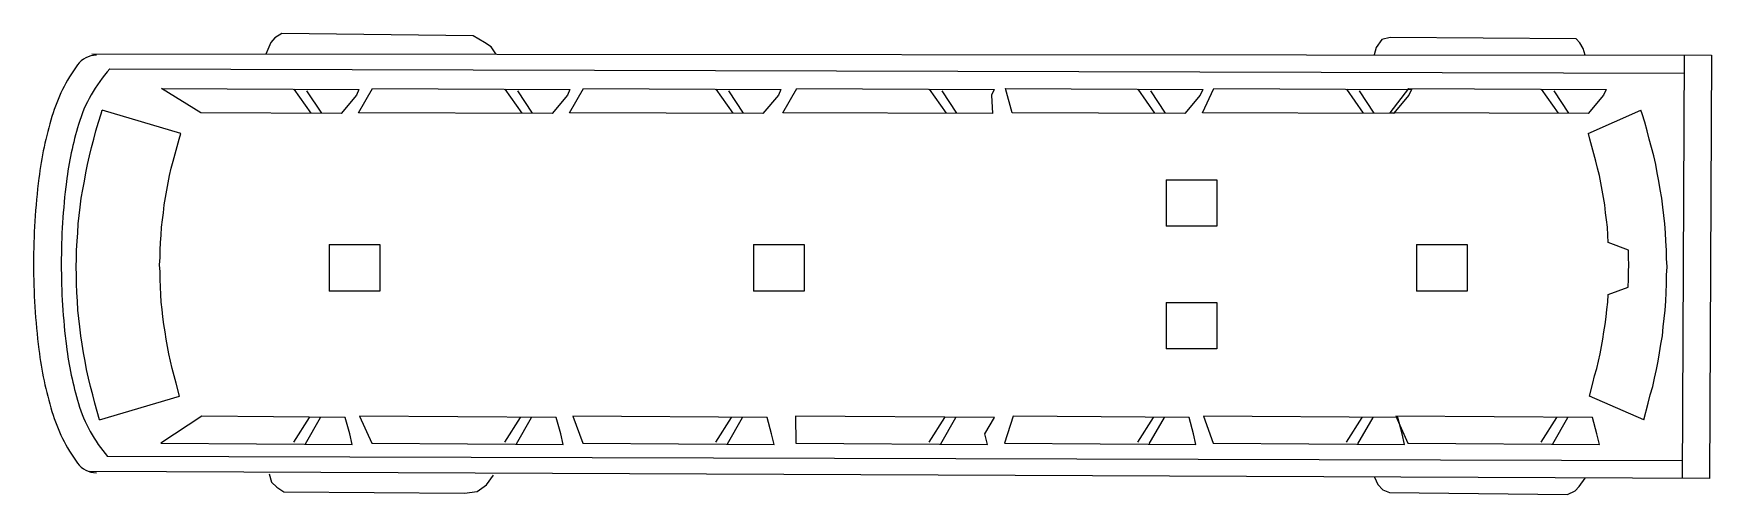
# Model space of a CAD drawing. Extents: x 28603 to 37682, y 10071 to 12565.
import ezdxf

# ---------------------------------------------------------------- set-up
doc = ezdxf.new("R2010")
doc.units = 0
doc.header["$LTSCALE"] = 100
doc.header["$MEASUREMENT"] = 0
doc.layers.add('LX-CAR', color=6, linetype='CONTINUOUS')

msp = doc.modelspace()

# ---------------------------------------------------------------- linework, layer by layer
at = {"layer": 'LX-CAR'}
for p, q in [((29909, 12541), (29886.3, 12516.1)), ((29947.2, 12564.6), (29909, 12541)), ((30981.9, 12553), (29947.2, 12564.6)), ((31042.8, 12516.6), (30981.9, 12553)), ((35898.7, 12532.5), (35867.9, 12489.8)), ((35943.2, 12543.4), (35898.7, 12532.5)), ((36948.8, 12535.5), (35943.2, 12543.4)), ((36968.6, 12515.1), (36948.8, 12535.5)), ((28917.9, 12455.1), (37681.5, 12448.5)), ((29886.3, 12516.1), (29860.6, 12452.3)), ((31079.6, 12492.3), (31042.8, 12516.6)), ((31104, 12455.6), (31079.6, 12492.3)), ((35867.9, 12489.8), (35856.6, 12449.4)), ((36986.7, 12484.6), (36968.6, 12515.1)), ((36998.8, 12448), (36986.7, 12484.6)), ((37525.4, 10157), (37535.4, 12448.4)), ((37681.5, 12448.5), (37671.5, 10156.7)), ((29016.1, 12373), (37535.4, 12350.8)), ((29295.7, 12266.9), (30364.1, 12262.3)), ((29508.7, 12135.8), (29295.7, 12266.9)), ((30012, 12263.8), (30103.6, 12133.2)), ((30364.1, 12262.3), (30350.5, 12230.9)), ((30361.6, 12135.8), (30437.1, 12266.9)), ((30437.1, 12266.9), (31505.5, 12262.3)), ((31153.4, 12263.8), (31244.9, 12133.2)), ((31505.5, 12262.3), (31491.9, 12230.9)), ((31502.9, 12135.8), (31578.5, 12266.9)), ((31578.5, 12266.9), (32646.9, 12262.3)), ((32294.8, 12263.8), (32386.3, 12133.2)), ((32646.9, 12262.3), (32633.2, 12230.9)), ((32656.8, 12135.8), (32732.4, 12266.9)), ((32732.4, 12266.9), (33800.8, 12262.3)), ((33448.7, 12263.8), (33540.2, 12133.2)), ((33800.8, 12262.3), (33787.1, 12230.9)), ((33861.2, 12266.9), (34929.6, 12262.3)), ((33898.5, 12135.8), (33861.2, 12266.9)), ((34577.5, 12263.8), (34669, 12133.2)), ((34929.6, 12262.3), (34916, 12230.9)), ((34927, 12135.8), (34990, 12266.9)), ((34990, 12266.9), (36058.4, 12262.3)), ((35706.3, 12263.8), (35797.8, 12133.2)), ((35943, 12135.8), (36043.6, 12266.9)), ((36043.6, 12266.9), (37112, 12262.3)), ((36058.4, 12262.3), (36044.8, 12230.9)), ((36759.9, 12263.8), (36851.4, 12133.2)), ((37112, 12262.3), (37098.3, 12230.9)), ((30162.3, 12133), (30082.3, 12255.1)), ((30350.5, 12230.9), (30267.1, 12132.5)), ((31303.6, 12133), (31223.7, 12255.1)), ((31491.9, 12230.9), (31408.4, 12132.5)), ((32445, 12133), (32365, 12255.1)), ((32633.2, 12230.9), (32549.8, 12132.5)), ((33598.9, 12133), (33518.9, 12255.1)), ((33787.1, 12230.9), (33791.5, 12132.5)), ((34727.7, 12133), (34647.8, 12255.1)), ((34916, 12230.9), (34832.5, 12132.5)), ((35856.5, 12133), (35776.6, 12255.1)), ((36044.8, 12230.9), (35961.3, 12132.5)), ((36910.1, 12133), (36830.1, 12255.1)), ((37098.3, 12230.9), (37014.9, 12132.5)), ((28941, 12038.8), (28954.7, 12084.4)), ((28954.7, 12084.4), (28968.4, 12130)), ((28954.7, 12084.4), (28954.7, 12084.4)), ((28968.4, 12130), (28974.1, 12149.8)), ((28968.4, 12130), (28968.4, 12130)), ((29399.5, 12023.2), (28974.1, 12149.8)), ((30267.1, 12132.5), (29508.7, 12135.8)), ((31408.4, 12132.5), (30361.6, 12135.8)), ((32549.8, 12132.5), (31502.9, 12135.8)), ((33791.5, 12132.5), (32656.8, 12135.8)), ((34832.5, 12132.5), (33898.5, 12135.8)), ((35961.3, 12132.5), (34927, 12135.8)), ((37014.9, 12132.5), (35943, 12135.8)), ((37015, 12023.2), (37300.4, 12149.8)), ((37306.1, 12130), (37300.4, 12149.8)), ((37306.1, 12130), (37306.1, 12130)), ((37320.4, 12084.4), (37306.7, 12130)), ((37334.1, 12038.8), (37320.4, 12084.4)), ((28916.4, 11947.6), (28930.1, 11993.2)), ((28930.1, 11993.2), (28941, 12038.8)), ((28930.1, 11993.2), (28930.1, 11993.2)), ((28941, 12038.8), (28941, 12038.8)), ((29379.7, 11954.2), (29391.4, 11993.8)), ((29391.4, 11993.8), (29399.5, 12023.2)), ((29391.4, 11993.8), (29391.4, 11993.8)), ((29399.5, 12023.2), (29399.5, 12023.2)), ((37023.7, 11993.8), (37015.6, 12023.2)), ((37034.8, 11954.2), (37023.1, 11993.8)), ((37344.4, 11993.2), (37333.5, 12038.8)), ((37344.4, 11993.2), (37344.4, 11993.2)), ((37358.1, 11947.6), (37344.4, 11993.2)), ((28894.6, 11856.8), (28905.5, 11902.5)), ((28905.5, 11902.5), (28916.4, 11947.6)), ((28916.4, 11947.6), (28916.4, 11947.6)), ((29358.3, 11875), (29370, 11914.6)), ((29370, 11914.6), (29379.7, 11954.2)), ((29370, 11914.6), (29370, 11914.6)), ((37044.5, 11914.6), (37034.8, 11954.2)), ((37056.2, 11875), (37044.5, 11914.6)), ((37044.5, 11914.6), (37044.5, 11914.6)), ((37369, 11902.5), (37358.1, 11947.6)), ((37358.1, 11947.6), (37358.1, 11947.6)), ((37379.9, 11856.8), (37369, 11902.5)), ((28878.3, 11765.6), (28886.4, 11811.2)), ((28886.4, 11811.2), (28894.6, 11856.8)), ((28886.4, 11811.2), (28886.4, 11811.2)), ((28894.6, 11856.8), (28894.6, 11856.8)), ((29339.3, 11796), (29348.6, 11835.7)), ((29348.6, 11835.7), (29358.3, 11875)), ((29348.6, 11835.7), (29348.6, 11835.7)), ((29358.3, 11875), (29358.3, 11875)), ((37056.2, 11875), (37056.2, 11875)), ((37065.9, 11835.7), (37056.2, 11875)), ((37065.9, 11835.7), (37065.9, 11835.7)), ((37075.2, 11796), (37065.9, 11835.7)), ((37379.9, 11856.8), (37379.9, 11856.8)), ((37388.1, 11811.2), (37379.9, 11856.8)), ((37388.1, 11811.2), (37388.1, 11811.2)), ((37396.2, 11765.6), (37388.1, 11811.2)), ((28861.6, 11674.5), (28869.8, 11720)), ((28869.8, 11720), (28878.3, 11765.6)), ((28869.8, 11720), (28869.8, 11720)), ((28878.3, 11765.6), (28878.3, 11765.6)), ((29317.8, 11677), (29324.6, 11716.7)), ((29324.6, 11716.7), (29332, 11756.4)), ((29324.6, 11716.7), (29324.6, 11716.7)), ((29332, 11756.4), (29339.3, 11796)), ((29332, 11756.4), (29332, 11756.4)), ((34730.9, 11773.6), (35005.1, 11773.6)), ((34730.9, 11773.6), (34730.9, 11522.7)), ((35005.1, 11773.6), (35005.1, 11522.7)), ((37082.5, 11756.4), (37075.2, 11796)), ((37082.5, 11756.4), (37082.5, 11756.4)), ((37089.9, 11716.7), (37082.5, 11756.4)), ((37089.9, 11716.7), (37089.9, 11716.7)), ((37096.7, 11677), (37089.9, 11716.7)), ((37396.2, 11765.6), (37396.2, 11765.6)), ((37404.7, 11720), (37396.2, 11765.6)), ((37404.7, 11720), (37404.7, 11720)), ((37412.9, 11674.5), (37404.7, 11720)), ((28850.5, 11580.4), (28856.3, 11626)), ((28856.3, 11626), (28861.6, 11674.5)), ((28861.6, 11674.5), (28861.6, 11674.5)), ((29305.5, 11595.4), (29310.4, 11637.4)), ((29310.4, 11637.4), (29317.8, 11677)), ((29317.8, 11677), (29317.8, 11677)), ((37096.7, 11677), (37096.7, 11677)), ((37104.1, 11637.4), (37096.7, 11677)), ((37109, 11595.4), (37104.1, 11637.4)), ((37412.9, 11674.5), (37412.9, 11674.5)), ((37418.2, 11626), (37412.9, 11674.5)), ((37424, 11580.4), (37418.2, 11626)), ((28842.2, 11486.7), (28845.2, 11535.2)), ((28845.2, 11535.2), (28850.5, 11580.4)), ((28845.2, 11535.2), (28845.2, 11535.2)), ((28850.5, 11580.4), (28850.5, 11580.4)), ((29296, 11516.4), (29300.9, 11556.1)), ((29300.9, 11556.1), (29305.5, 11595.4)), ((29300.9, 11556.1), (29300.9, 11556.1)), ((29305.5, 11595.4), (29305.5, 11595.4)), ((37109, 11595.4), (37109, 11595.4)), ((37113.6, 11556.1), (37109, 11595.4)), ((37113.6, 11556.1), (37113.6, 11556.1)), ((37118.5, 11516.4), (37113.6, 11556.1)), ((37424, 11580.4), (37424, 11580.4)), ((37429.3, 11535.2), (37424, 11580.4)), ((37429.3, 11535.2), (37429.3, 11535.2)), ((37432.3, 11486.7), (37429.3, 11535.2)), ((28836.2, 11392.8), (28839.2, 11441.2)), ((28839.2, 11441.2), (28842.2, 11486.7)), ((28839.2, 11441.2), (28839.2, 11441.2)), ((28842.2, 11486.7), (28842.2, 11486.7)), ((29290.9, 11434.7), (29293.5, 11474.3)), ((29293.5, 11474.3), (29296, 11516.4)), ((29296, 11516.4), (29296, 11516.4)), ((35005.1, 11522.7), (34730.9, 11522.7)), ((37121, 11474.3), (37118.5, 11516.4)), ((37118.5, 11516.4), (37118.5, 11516.4)), ((37123.6, 11434.7), (37121, 11474.3)), ((37435.3, 11441.2), (37432.3, 11486.7)), ((37432.3, 11486.7), (37432.3, 11486.7)), ((37435.3, 11441.2), (37435.3, 11441.2)), ((37438.3, 11392.8), (37435.3, 11441.2)), ((28836, 11347.1), (28836.2, 11392.8)), ((28836.2, 11392.8), (28836.2, 11392.8)), ((29285.6, 11313.8), (29288.2, 11353)), ((29288.2, 11353), (29288.3, 11392.7)), ((29288.2, 11353), (29288.2, 11353)), ((29288.3, 11392.7), (29290.9, 11434.7)), ((29288.3, 11392.7), (29288.3, 11392.7)), ((29290.9, 11434.7), (29290.9, 11434.7)), ((30203.1, 11422.4), (30477.3, 11422.4)), ((30203.1, 11422.4), (30203.1, 11171.5)), ((30477.3, 11422.4), (30477.3, 11171.5)), ((32498.3, 11422.4), (32772.6, 11422.4)), ((32498.3, 11422.4), (32498.3, 11171.5)), ((32772.6, 11422.4), (32772.6, 11171.5)), ((36085.5, 11422.4), (36359.7, 11422.4)), ((36085.5, 11422.4), (36085.5, 11171.5)), ((36359.7, 11422.4), (36359.7, 11171.5)), ((37231.9, 11392.7), (37123.6, 11434.7)), ((37123.6, 11434.7), (37123.6, 11434.7)), ((37231.9, 11392.7), (37231.9, 11392.7)), ((37232.1, 11353), (37231.9, 11392.7)), ((37232.1, 11353), (37232.1, 11353)), ((37234.6, 11313.8), (37232.1, 11353)), ((37438.3, 11392.8), (37438.3, 11392.8)), ((37438.5, 11347.1), (37438.3, 11392.8)), ((28833.4, 11302), (28836, 11347.1)), ((28835.6, 11256.7), (28833.4, 11302)), ((28833.4, 11302), (28833.4, 11302)), ((29287.8, 11274.5), (29285.6, 11313.8)), ((29287.6, 11234.8), (29287.8, 11274.5)), ((29287.8, 11274.5), (29287.8, 11274.5)), ((37232.4, 11274.5), (37234.6, 11313.8)), ((37232.4, 11274.5), (37232.4, 11274.5)), ((37232.6, 11234.8), (37232.4, 11274.5)), ((37441.1, 11302), (37438.5, 11347.1)), ((37438.9, 11256.7), (37441.1, 11302)), ((37441.1, 11302), (37441.1, 11302)), ((28835.4, 11211.1), (28835.6, 11256.7)), ((28838, 11162.7), (28835.4, 11211.1)), ((28835.4, 11211.1), (28835.4, 11211.1)), ((28835.6, 11256.7), (28835.6, 11256.7)), ((29289.9, 11192.7), (29287.6, 11234.8)), ((29287.6, 11234.8), (29287.6, 11234.8)), ((29292.1, 11153), (29289.9, 11192.7)), ((30477.3, 11171.5), (30203.1, 11171.5)), ((32772.6, 11171.5), (32498.3, 11171.5)), ((36359.7, 11171.5), (36085.5, 11171.5)), ((37122.4, 11153), (37230.4, 11192.7)), ((37230.4, 11192.7), (37232.6, 11234.8)), ((37232.6, 11234.8), (37232.6, 11234.8)), ((37436.5, 11162.7), (37439.1, 11211.1)), ((37438.9, 11256.7), (37438.9, 11256.7)), ((37439.1, 11211.1), (37438.9, 11256.7)), ((37439.1, 11211.1), (37439.1, 11211.1)), ((28840.6, 11116.9), (28838, 11162.7)), ((28838, 11162.7), (28838, 11162.7)), ((28843.2, 11068.5), (28840.6, 11116.9)), ((28840.6, 11116.9), (28840.6, 11116.9)), ((29294.2, 11110.9), (29292.1, 11153)), ((29292.1, 11153), (29292.1, 11153)), ((29298.8, 11071.2), (29294.2, 11110.9)), ((29294.2, 11110.9), (29294.2, 11110.9)), ((34730.9, 11108.8), (34730.9, 10858)), ((34730.9, 11108.8), (35005.1, 11108.8)), ((35005.1, 11108.8), (35005.1, 10858)), ((37115.7, 11071.2), (37120.3, 11110.9)), ((37120.3, 11110.9), (37122.4, 11153)), ((37120.3, 11110.9), (37120.3, 11110.9)), ((37122.4, 11153), (37122.4, 11153)), ((37431.3, 11068.5), (37433.9, 11116.9)), ((37433.9, 11116.9), (37436.5, 11162.7)), ((37433.9, 11116.9), (37433.9, 11116.9)), ((37436.5, 11162.7), (37436.5, 11162.7)), ((28848.1, 11023.3), (28843.2, 11068.5)), ((28843.2, 11068.5), (28843.2, 11068.5)), ((28853.5, 10977.6), (28848.1, 11023.3)), ((29303.1, 11031.9), (29298.8, 11071.2)), ((29298.8, 11071.2), (29298.8, 11071.2)), ((29307.6, 10989.8), (29303.1, 11031.9)), ((29314.6, 10950.1), (29307.6, 10989.8)), ((29307.6, 10989.8), (29307.6, 10989.8)), ((37099.9, 10950.1), (37106.9, 10989.8)), ((37106.9, 10989.8), (37111.4, 11031.9)), ((37106.9, 10989.8), (37106.9, 10989.8)), ((37111.4, 11031.9), (37115.7, 11071.2)), ((37115.7, 11071.2), (37115.7, 11071.2)), ((37421, 10977.6), (37426.4, 11023.3)), ((37426.4, 11023.3), (37431.3, 11068.5)), ((37431.3, 11068.5), (37431.3, 11068.5)), ((28858.4, 10929.2), (28853.5, 10977.6)), ((28853.5, 10977.6), (28853.5, 10977.6)), ((28866.2, 10883.5), (28858.4, 10929.2)), ((28858.4, 10929.2), (28858.4, 10929.2)), ((29321.1, 10910.4), (29314.6, 10950.1)), ((29314.6, 10950.1), (29314.6, 10950.1)), ((29328.2, 10870.7), (29321.1, 10910.4)), ((29321.1, 10910.4), (29321.1, 10910.4)), ((37086.3, 10870.7), (37093.4, 10910.4)), ((37093.4, 10910.4), (37099.9, 10950.1)), ((37093.4, 10910.4), (37093.4, 10910.4)), ((37099.9, 10950.1), (37099.9, 10950.1)), ((37408.3, 10883.5), (37416.1, 10929.2)), ((37416.1, 10929.2), (37421, 10977.6)), ((37416.1, 10929.2), (37416.1, 10929.2)), ((37421, 10977.6), (37421, 10977.6)), ((28874.3, 10837.8), (28866.2, 10883.5)), ((28866.2, 10883.5), (28866.2, 10883.5)), ((28882, 10792.2), (28874.3, 10837.8)), ((28874.3, 10837.8), (28874.3, 10837.8)), ((29335.1, 10831), (29328.2, 10870.7)), ((29344, 10791.2), (29335.1, 10831)), ((29335.1, 10831), (29335.1, 10831)), ((35005.1, 10858), (34730.9, 10858)), ((37070.5, 10791.2), (37079.4, 10831)), ((37079.4, 10831), (37086.3, 10870.7)), ((37079.4, 10831), (37079.4, 10831)), ((37392.5, 10792.2), (37400.2, 10837.8)), ((37400.2, 10837.8), (37408.3, 10883.5)), ((37400.2, 10837.8), (37400.2, 10837.8)), ((37408.3, 10883.5), (37408.3, 10883.5)), ((28889.8, 10746.5), (28882, 10792.2)), ((28882, 10792.2), (28882, 10792.2)), ((28900.3, 10700.8), (28889.8, 10746.5)), ((29353.4, 10751.9), (29344, 10791.2)), ((29344, 10791.2), (29344, 10791.2)), ((29364.8, 10712.1), (29353.4, 10751.9)), ((29353.4, 10751.9), (29353.4, 10751.9)), ((37049.7, 10712.1), (37061.1, 10751.9)), ((37061.1, 10751.9), (37070.5, 10791.2)), ((37061.1, 10751.9), (37061.1, 10751.9)), ((37070.5, 10791.2), (37070.5, 10791.2)), ((37374.2, 10700.8), (37384.7, 10746.5)), ((37384.7, 10746.5), (37392.5, 10792.2)), ((37392.5, 10792.2), (37392.5, 10792.2)), ((28910.8, 10655.5), (28900.3, 10700.8)), ((28900.3, 10700.8), (28900.3, 10700.8)), ((28924.1, 10609.8), (28910.8, 10655.5)), ((28910.8, 10655.5), (28910.8, 10655.5)), ((29374.1, 10672.4), (29364.8, 10712.1)), ((29393.3, 10603.3), (29374.1, 10672.4)), ((29374.1, 10672.4), (29374.1, 10672.4)), ((37021.2, 10603.3), (37040.4, 10672.4)), ((37040.4, 10672.4), (37049.7, 10712.1)), ((37040.4, 10672.4), (37040.4, 10672.4)), ((37350.4, 10609.8), (37363.7, 10655.5)), ((37363.7, 10655.5), (37374.2, 10700.8)), ((37363.7, 10655.5), (37363.7, 10655.5)), ((37374.2, 10700.8), (37374.2, 10700.8)), ((28934.6, 10564.1), (28924.1, 10609.8)), ((28924.1, 10609.8), (28924.1, 10609.8)), ((28959.6, 10474.7), (28934.6, 10564.1)), ((28934.6, 10564.1), (28934.6, 10564.1)), ((28959.6, 10474.7), (29393.3, 10603.3)), ((29393.3, 10603.3), (29393.3, 10603.3)), ((37314.9, 10474.7), (37021.2, 10603.3)), ((37314.9, 10474.7), (37339.9, 10564.1)), ((37339.9, 10564.1), (37350.4, 10609.8)), ((37339.9, 10564.1), (37339.9, 10564.1)), ((37350.4, 10609.8), (37350.4, 10609.8)), ((28959.6, 10474.7), (28959.6, 10474.7)), ((29514.2, 10494), (29291.7, 10348.1)), ((30290.1, 10487.9), (29514.2, 10494)), ((30095.2, 10487.9), (30010.1, 10353.7)), ((30074.8, 10344.7), (30156.3, 10487.7)), ((30313.9, 10398.5), (30290.1, 10487.9)), ((30367.1, 10494), (30433, 10348.1)), ((31431.5, 10487.9), (30367.1, 10494)), ((31236.6, 10487.9), (31151.5, 10353.7)), ((31216.1, 10344.7), (31297.7, 10487.7)), ((31455.3, 10398.5), (31431.5, 10487.9)), ((32572.8, 10487.9), (31521, 10494)), ((31521, 10494), (31574.4, 10348.1)), ((32377.9, 10487.9), (32292.8, 10353.7)), ((32357.5, 10344.7), (32439, 10487.7)), ((32596.6, 10398.5), (32572.8, 10487.9)), ((32725.1, 10494), (32728.3, 10348.1)), ((33802, 10487.9), (32725.1, 10494)), ((33531.8, 10487.9), (33446.7, 10353.7)), ((33511.4, 10344.7), (33592.9, 10487.7)), ((33750.5, 10398.5), (33802, 10487.9)), ((33904.1, 10494), (33857.1, 10348.1)), ((34855.5, 10487.9), (33904.1, 10494)), ((34660.6, 10487.9), (34575.6, 10353.7)), ((34640.2, 10344.7), (34721.7, 10487.7)), ((34879.4, 10398.5), (34855.5, 10487.9)), ((34932.6, 10494), (34985.9, 10348.1)), ((35984.4, 10487.9), (34932.6, 10494)), ((35789.5, 10487.9), (35704.4, 10353.7)), ((35769, 10344.7), (35850.6, 10487.7)), ((37037.9, 10487.9), (35973.6, 10494)), ((35973.6, 10494), (36039.5, 10348.1)), ((36008.2, 10398.5), (35984.4, 10487.9)), ((36843, 10487.9), (36757.9, 10353.7)), ((36822.6, 10344.7), (36904.1, 10487.7)), ((37061.7, 10398.5), (37037.9, 10487.9)), ((30327.2, 10341.6), (30313.9, 10398.5)), ((31468.5, 10341.6), (31455.3, 10398.5)), ((32609.9, 10341.6), (32596.6, 10398.5)), ((33763.8, 10341.6), (33750.5, 10398.5)), ((34892.6, 10341.6), (34879.4, 10398.5)), ((36021.4, 10341.6), (36008.2, 10398.5)), ((37075, 10341.6), (37061.7, 10398.5)), ((37527.5, 10252.6), (29003.6, 10276.8)), ((29291.7, 10348.1), (30327.2, 10341.6)), ((30433, 10348.1), (31468.5, 10341.6)), ((31574.4, 10348.1), (32609.9, 10341.6)), ((32728.3, 10348.1), (33763.8, 10341.6)), ((33857.1, 10348.1), (34892.6, 10341.6)), ((34985.9, 10348.1), (36021.4, 10341.6)), ((36039.5, 10348.1), (37075, 10341.6)), ((37671.5, 10156.7), (28905.6, 10194.2)), ((29878.1, 10183), (29890.6, 10137.7)), ((31053.3, 10122.2), (31092.1, 10175.7)), ((29890.6, 10137.7), (29919.9, 10110.6)), ((29919.9, 10110.6), (29957.1, 10085.8)), ((29957.1, 10085.8), (30934.6, 10078.4)), ((30934.6, 10078.4), (31002.8, 10087.2)), ((31002.8, 10087.2), (31053.3, 10122.2)), ((35857.8, 10163.5), (35876.7, 10124.5)), ((35876.7, 10124.5), (35902.8, 10095.4)), ((35902.8, 10095.4), (35940.4, 10082.1)), ((35940.4, 10082.1), (36903.6, 10070.8)), ((36903.6, 10070.8), (36944.6, 10090.4)), ((36944.6, 10090.4), (36966.1, 10113.7)), ((36966.1, 10113.7), (36998.4, 10158.5))]:
    msp.add_line(p, q, dxfattribs=at)
for points in [[(28943.1, 12447.2, 0.240086), (28841, 12395.1, 0.084194), (28702.8, 12116.4, 0.042099), (28632.1, 11781.4, 0.031012), (28603.3, 11317.8, 0.031012)], [(29016.1, 12373, 0.111723), (28846.5, 12073.2, 0.042099), (28780.9, 11762.8, 0.031012), (28753.3, 11317.8, 0.031012)], [(28603.3, 11317.8, 0.031012), (28632.1, 10854.3, 0.042099), (28702.8, 10519.3, 0.084194), (28841, 10240.5, 0.240086), (28943.1, 10188.5, 0.240086)], [(28753.3, 11317.8, 0.031012), (28780.9, 10872.8, 0.042099), (28846.5, 10562.5, 0.105606), (29003.6, 10276.8, 0.084194)]]:
    msp.add_lwpolyline(points, format="xyb", dxfattribs=at)

doc.saveas('drawing.dxf')
